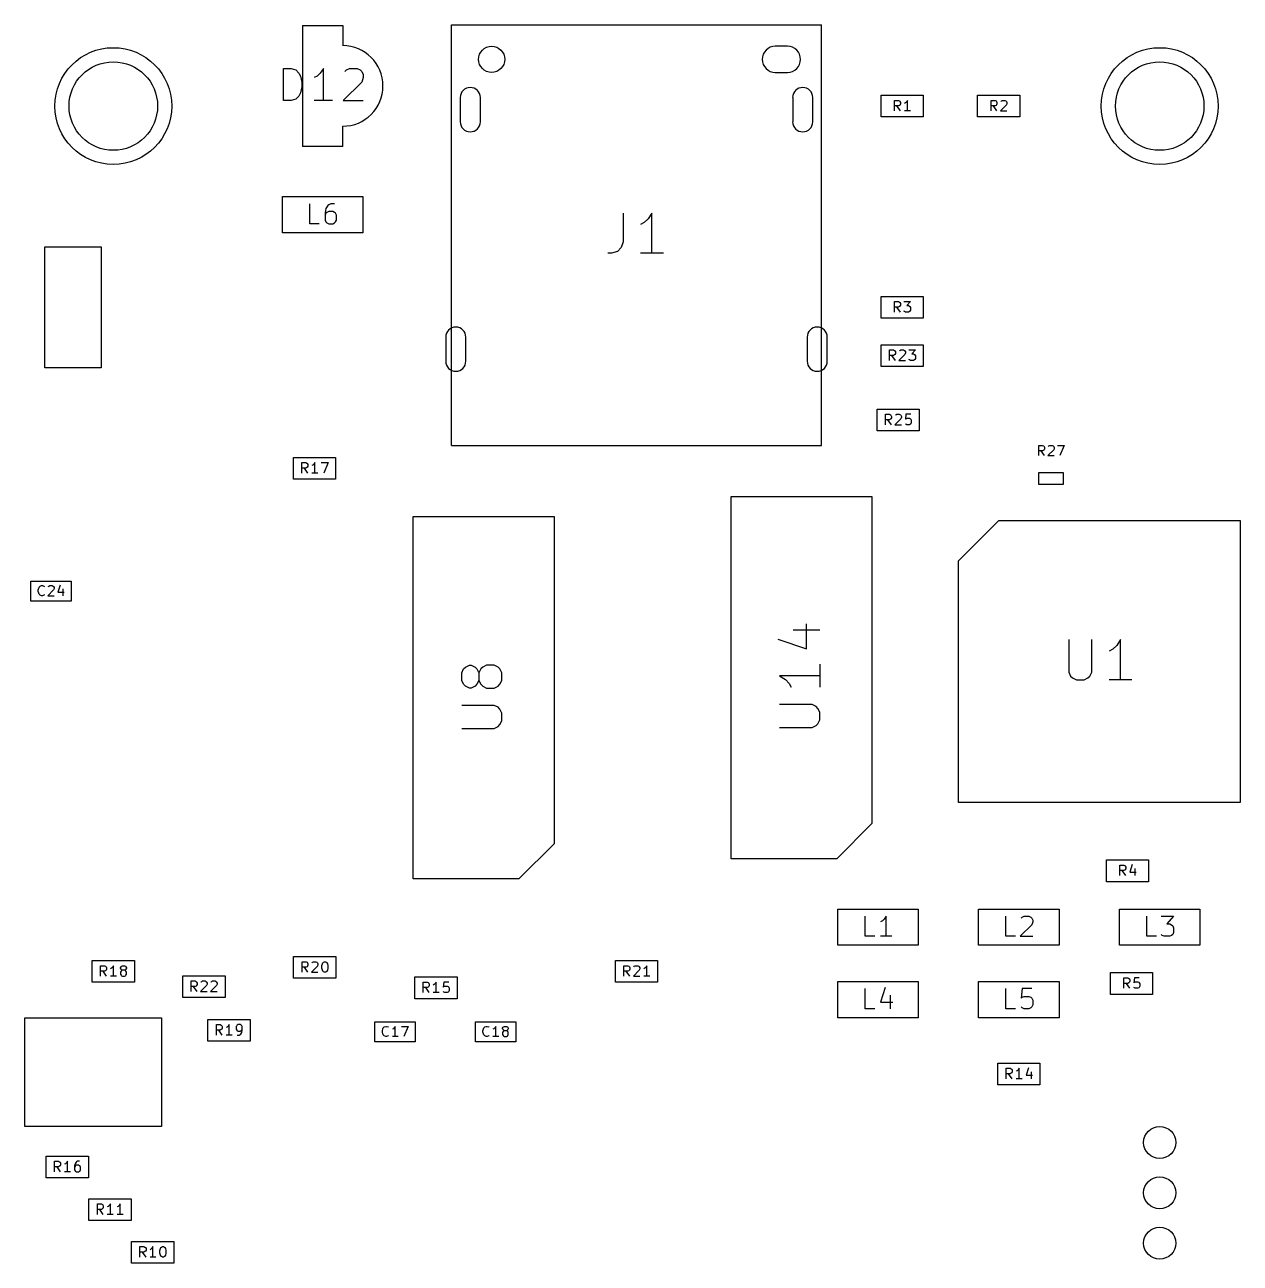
# Model space of a CAD drawing. Header units: inches. Extents: x 0.03 to 1.22, y -2.64 to -0.04.
# Drawn here: x 0.031 to 1.22, y -1.25 to -0.039 of the extents above; entities that cross this region are included whole.
import ezdxf

# ---------------------------------------------------------------- set-up
doc = ezdxf.new("R2010")
doc.units = ezdxf.units.IN
doc.header["$MEASUREMENT"] = 0
doc.layers.add('F.Fab', color=9, linetype='CONTINUOUS', true_color=0xafafaf)

msp = doc.modelspace()

# ---------------------------------------------------------------- linework, layer by layer
at = {"layer": 'F.Fab', "linetype": 'CONTINUOUS'}
for p, q in [((0.3031, -0.0394), (0.3031, -0.1575)), ((0.3031, -0.0394), (0.3425, -0.0394)), ((0.3425, -0.0394), (0.3425, -0.0591)), ((0.4488, -0.0386), (0.811, -0.0386)), ((0.4488, -0.45), (0.4488, -0.0386)), ((0.811, -0.45), (0.811, -0.0386)), ((0.7776, -0.0596), (0.7657, -0.0596)), ((0.2846, -0.1128), (0.2846, -0.0813)), ((0.2846, -0.0813), (0.2921, -0.0813)), ((0.2921, -0.0813), (0.2966, -0.0828)), ((0.2966, -0.0828), (0.2996, -0.0858)), ((0.3236, -0.0813), (0.3206, -0.0858)), ((0.3236, -0.1128), (0.3236, -0.0813)), ((0.3446, -0.0843), (0.3461, -0.0828)), ((0.3461, -0.0828), (0.3491, -0.0813)), ((0.3491, -0.0813), (0.3566, -0.0813)), ((0.3566, -0.0813), (0.3596, -0.0828)), ((0.3596, -0.0828), (0.3611, -0.0843)), ((0.3611, -0.0843), (0.3626, -0.0873)), ((0.2996, -0.0858), (0.3011, -0.0888)), ((0.3011, -0.0888), (0.3026, -0.0948)), ((0.3026, -0.0948), (0.3026, -0.0993)), ((0.3176, -0.0888), (0.3146, -0.0903)), ((0.3206, -0.0858), (0.3176, -0.0888)), ((0.3611, -0.0948), (0.3431, -0.1128)), ((0.3626, -0.0903), (0.3611, -0.0948)), ((0.3626, -0.0873), (0.3626, -0.0903)), ((0.7657, -0.0852), (0.7776, -0.0852)), ((0.2996, -0.1083), (0.2966, -0.1113)), ((0.3011, -0.1053), (0.2996, -0.1083)), ((0.3026, -0.0993), (0.3011, -0.1053)), ((0.8691, -0.1075), (0.9104, -0.1075)), ((0.8691, -0.1287), (0.8691, -0.1075)), ((0.9104, -0.1075), (0.9104, -0.1287)), ((0.9636, -0.1075), (1.0049, -0.1075)), ((0.9636, -0.1287), (0.9636, -0.1075)), ((1.0049, -0.1075), (1.0049, -0.1287)), ((0.2921, -0.1128), (0.2846, -0.1128)), ((0.2966, -0.1113), (0.2921, -0.1128)), ((0.3326, -0.1128), (0.3146, -0.1128)), ((0.3431, -0.1128), (0.3626, -0.1128)), ((0.4575, -0.1098), (0.4575, -0.1335)), ((0.4772, -0.1335), (0.4772, -0.1098)), ((0.7827, -0.1098), (0.7827, -0.1335)), ((0.8024, -0.1335), (0.8024, -0.1098)), ((0.8822, -0.1228), (0.8822, -0.1125)), ((0.8822, -0.1125), (0.8861, -0.1125)), ((0.8861, -0.1179), (0.8822, -0.1179)), ((0.8881, -0.1228), (0.8846, -0.1179)), ((0.8861, -0.1125), (0.8871, -0.113)), ((0.8871, -0.1174), (0.8861, -0.1179)), ((0.8871, -0.113), (0.8876, -0.1135)), ((0.8876, -0.1169), (0.8871, -0.1174)), ((0.8876, -0.1135), (0.8881, -0.1145)), ((0.8881, -0.1159), (0.8876, -0.1169)), ((0.8881, -0.1145), (0.8881, -0.1159)), ((0.8929, -0.115), (0.892, -0.1155)), ((0.8939, -0.114), (0.8929, -0.115)), ((0.8949, -0.1125), (0.8939, -0.114)), ((0.8949, -0.1228), (0.8949, -0.1125)), ((0.9767, -0.1228), (0.9767, -0.1125)), ((0.9767, -0.1125), (0.9806, -0.1125)), ((0.9806, -0.1179), (0.9767, -0.1179)), ((0.9825, -0.1228), (0.9791, -0.1179)), ((0.9806, -0.1125), (0.9816, -0.113)), ((0.9816, -0.1174), (0.9806, -0.1179)), ((0.9816, -0.113), (0.9821, -0.1135)), ((0.9821, -0.1169), (0.9816, -0.1174)), ((0.9821, -0.1135), (0.9825, -0.1145)), ((0.9825, -0.1159), (0.9821, -0.1169)), ((0.9825, -0.1145), (0.9825, -0.1159)), ((0.9918, -0.1169), (0.986, -0.1228)), ((0.9864, -0.1135), (0.9869, -0.113)), ((0.9869, -0.113), (0.9879, -0.1125)), ((0.9879, -0.1125), (0.9903, -0.1125)), ((0.9903, -0.1125), (0.9913, -0.113)), ((0.9913, -0.113), (0.9918, -0.1135)), ((0.9918, -0.1135), (0.9923, -0.1145)), ((0.9923, -0.1155), (0.9918, -0.1169)), ((0.9923, -0.1145), (0.9923, -0.1155)), ((0.9104, -0.1287), (0.8691, -0.1287)), ((0.8978, -0.1228), (0.892, -0.1228)), ((1.0049, -0.1287), (0.9636, -0.1287)), ((0.986, -0.1228), (0.9923, -0.1228)), ((0.3425, -0.1575), (0.3425, -0.1378)), ((0.3425, -0.1575), (0.3031, -0.1575)), ((0.2835, -0.2067), (0.3622, -0.2067)), ((0.2835, -0.2421), (0.2835, -0.2067)), ((0.3102, -0.2334), (0.3102, -0.2137)), ((0.328, -0.2155), (0.3261, -0.2184)), ((0.3289, -0.2146), (0.328, -0.2155)), ((0.3308, -0.2137), (0.3289, -0.2146)), ((0.3346, -0.2137), (0.3308, -0.2137)), ((0.3622, -0.2067), (0.3622, -0.2421)), ((0.3261, -0.2184), (0.3252, -0.2221)), ((0.3252, -0.2221), (0.3252, -0.2296)), ((0.3261, -0.223), (0.3252, -0.2249)), ((0.3252, -0.2296), (0.3261, -0.2315)), ((0.3271, -0.2221), (0.3261, -0.223)), ((0.3289, -0.2212), (0.3271, -0.2221)), ((0.3327, -0.2212), (0.3289, -0.2212)), ((0.3346, -0.2221), (0.3327, -0.2212)), ((0.3355, -0.223), (0.3346, -0.2221)), ((0.3364, -0.2249), (0.3355, -0.223)), ((0.3355, -0.2315), (0.3364, -0.2296)), ((0.3364, -0.2296), (0.3364, -0.2249)), ((0.6168, -0.2227), (0.6168, -0.2509)), ((0.6412, -0.2284), (0.6374, -0.2321)), ((0.6449, -0.2227), (0.6412, -0.2284)), ((0.6449, -0.2621), (0.6449, -0.2227)), ((0.3622, -0.2421), (0.2835, -0.2421)), ((0.3196, -0.2334), (0.3102, -0.2334)), ((0.3261, -0.2315), (0.3271, -0.2324)), ((0.3271, -0.2324), (0.3289, -0.2334)), ((0.3289, -0.2334), (0.3327, -0.2334)), ((0.3327, -0.2334), (0.3346, -0.2324)), ((0.3346, -0.2324), (0.3355, -0.2315)), ((0.6374, -0.2321), (0.6337, -0.234)), ((0.6168, -0.2509), (0.6149, -0.2565)), ((0.0512, -0.2559), (0.1063, -0.2559)), ((0.0512, -0.374), (0.0512, -0.2559)), ((0.1063, -0.2559), (0.1063, -0.374)), ((0.6055, -0.2621), (0.6018, -0.2621)), ((0.6112, -0.2602), (0.6055, -0.2621)), ((0.6149, -0.2565), (0.6112, -0.2602)), ((0.6562, -0.2621), (0.6337, -0.2621)), ((0.8691, -0.3043), (0.9104, -0.3043)), ((0.8691, -0.3256), (0.8691, -0.3043)), ((0.8822, -0.3196), (0.8822, -0.3094)), ((0.8822, -0.3094), (0.8861, -0.3094)), ((0.8861, -0.3147), (0.8822, -0.3147)), ((0.8881, -0.3196), (0.8846, -0.3147)), ((0.8861, -0.3094), (0.8871, -0.3099)), ((0.8871, -0.3143), (0.8861, -0.3147)), ((0.8871, -0.3099), (0.8876, -0.3104)), ((0.8876, -0.3138), (0.8871, -0.3143)), ((0.8876, -0.3104), (0.8881, -0.3113)), ((0.8881, -0.3128), (0.8876, -0.3138)), ((0.8881, -0.3113), (0.8881, -0.3128)), ((0.8915, -0.3094), (0.8978, -0.3094)), ((0.8978, -0.3094), (0.8944, -0.3133)), ((0.8944, -0.3133), (0.8959, -0.3133)), ((0.8959, -0.3133), (0.8968, -0.3138)), ((0.8968, -0.3138), (0.8973, -0.3143)), ((0.8973, -0.3143), (0.8978, -0.3152)), ((0.9104, -0.3043), (0.9104, -0.3256)), ((0.9104, -0.3256), (0.8691, -0.3256)), ((0.892, -0.3191), (0.8915, -0.3186)), ((0.8929, -0.3196), (0.892, -0.3191)), ((0.8959, -0.3196), (0.8929, -0.3196)), ((0.8968, -0.3191), (0.8959, -0.3196)), ((0.8973, -0.3186), (0.8968, -0.3191)), ((0.8978, -0.3177), (0.8973, -0.3186)), ((0.8978, -0.3152), (0.8978, -0.3177)), ((0.4433, -0.3441), (0.4433, -0.3677)), ((0.463, -0.3677), (0.463, -0.3441)), ((0.7969, -0.3441), (0.7969, -0.3677)), ((0.8165, -0.3677), (0.8165, -0.3441)), ((0.8691, -0.3516), (0.9104, -0.3516)), ((0.8691, -0.3728), (0.8691, -0.3516)), ((0.8773, -0.3669), (0.8773, -0.3566)), ((0.8773, -0.3566), (0.8812, -0.3566)), ((0.8812, -0.362), (0.8773, -0.362)), ((0.8832, -0.3669), (0.8798, -0.362)), ((0.8812, -0.3566), (0.8822, -0.3571)), ((0.8822, -0.3615), (0.8812, -0.362)), ((0.8822, -0.3571), (0.8827, -0.3576)), ((0.8827, -0.361), (0.8822, -0.3615)), ((0.8827, -0.3576), (0.8832, -0.3586)), ((0.8832, -0.36), (0.8827, -0.361)), ((0.8832, -0.3586), (0.8832, -0.36)), ((0.8924, -0.361), (0.8866, -0.3669)), ((0.8871, -0.3576), (0.8876, -0.3571)), ((0.8876, -0.3571), (0.8885, -0.3566)), ((0.8885, -0.3566), (0.891, -0.3566)), ((0.891, -0.3566), (0.892, -0.3571)), ((0.892, -0.3571), (0.8924, -0.3576)), ((0.8924, -0.3576), (0.8929, -0.3586)), ((0.8929, -0.3595), (0.8924, -0.361)), ((0.8929, -0.3586), (0.8929, -0.3595)), ((0.8963, -0.3566), (0.9027, -0.3566)), ((0.9027, -0.3566), (0.8993, -0.3605)), ((0.8993, -0.3605), (0.9007, -0.3605)), ((0.9007, -0.3605), (0.9017, -0.361)), ((0.9017, -0.361), (0.9022, -0.3615)), ((0.9022, -0.3615), (0.9027, -0.3625)), ((0.9027, -0.3625), (0.9027, -0.3649)), ((0.9104, -0.3516), (0.9104, -0.3728)), ((0.1063, -0.374), (0.0512, -0.374)), ((0.9104, -0.3728), (0.8691, -0.3728)), ((0.8866, -0.3669), (0.8929, -0.3669)), ((0.8968, -0.3664), (0.8963, -0.3659)), ((0.8978, -0.3669), (0.8968, -0.3664)), ((0.9007, -0.3669), (0.8978, -0.3669)), ((0.9017, -0.3664), (0.9007, -0.3669)), ((0.9022, -0.3659), (0.9017, -0.3664)), ((0.9027, -0.3649), (0.9022, -0.3659)), ((0.8652, -0.4146), (0.9065, -0.4146)), ((0.8652, -0.4358), (0.8652, -0.4146)), ((0.8734, -0.4299), (0.8734, -0.4196)), ((0.8734, -0.4196), (0.8773, -0.4196)), ((0.8773, -0.4196), (0.8783, -0.4201)), ((0.8783, -0.4201), (0.8788, -0.4206)), ((0.8788, -0.4206), (0.8792, -0.4216)), ((0.8792, -0.423), (0.8788, -0.424)), ((0.8792, -0.4216), (0.8792, -0.423)), ((0.8831, -0.4206), (0.8836, -0.4201)), ((0.8836, -0.4201), (0.8846, -0.4196)), ((0.8846, -0.4196), (0.887, -0.4196)), ((0.887, -0.4196), (0.888, -0.4201)), ((0.888, -0.4201), (0.8885, -0.4206)), ((0.8885, -0.4206), (0.889, -0.4216)), ((0.889, -0.4225), (0.8885, -0.424)), ((0.889, -0.4216), (0.889, -0.4225)), ((0.8934, -0.4196), (0.8929, -0.4245)), ((0.8983, -0.4196), (0.8934, -0.4196)), ((0.8934, -0.424), (0.8944, -0.4235)), ((0.8944, -0.4235), (0.8968, -0.4235)), ((0.8968, -0.4235), (0.8978, -0.424)), ((0.9065, -0.4146), (0.9065, -0.4358)), ((0.9065, -0.4358), (0.8652, -0.4358)), ((0.8773, -0.425), (0.8734, -0.425)), ((0.8792, -0.4299), (0.8758, -0.425)), ((0.8783, -0.4245), (0.8773, -0.425)), ((0.8788, -0.424), (0.8783, -0.4245)), ((0.8885, -0.424), (0.8827, -0.4299)), ((0.8827, -0.4299), (0.889, -0.4299)), ((0.8929, -0.4245), (0.8934, -0.424)), ((0.8934, -0.4294), (0.8929, -0.4289)), ((0.8944, -0.4299), (0.8934, -0.4294)), ((0.8968, -0.4299), (0.8944, -0.4299)), ((0.8978, -0.4294), (0.8968, -0.4299)), ((0.8978, -0.424), (0.8983, -0.4245)), ((0.8983, -0.4289), (0.8978, -0.4294)), ((0.8983, -0.4245), (0.8987, -0.4255)), ((0.8987, -0.4279), (0.8983, -0.4289)), ((0.8987, -0.4255), (0.8987, -0.4279)), ((0.4488, -0.45), (0.811, -0.45)), ((1.0235, -0.46), (1.0235, -0.4501)), ((1.0235, -0.4501), (1.0272, -0.4501)), ((1.0272, -0.4553), (1.0235, -0.4553)), ((1.0291, -0.46), (1.0258, -0.4553)), ((1.0272, -0.4501), (1.0282, -0.4506)), ((1.0282, -0.4548), (1.0272, -0.4553)), ((1.0282, -0.4506), (1.0286, -0.4511)), ((1.0286, -0.4544), (1.0282, -0.4548)), ((1.0286, -0.4511), (1.0291, -0.452)), ((1.0291, -0.4534), (1.0286, -0.4544)), ((1.0291, -0.452), (1.0291, -0.4534)), ((1.038, -0.4544), (1.0324, -0.46)), ((1.0324, -0.46), (1.0385, -0.46)), ((1.0329, -0.4511), (1.0333, -0.4506)), ((1.0333, -0.4506), (1.0343, -0.4501)), ((1.0343, -0.4501), (1.0366, -0.4501)), ((1.0366, -0.4501), (1.0375, -0.4506)), ((1.0375, -0.4506), (1.038, -0.4511)), ((1.038, -0.4511), (1.0385, -0.452)), ((1.0385, -0.453), (1.038, -0.4544)), ((1.0385, -0.452), (1.0385, -0.453)), ((1.0418, -0.4501), (1.0483, -0.4501)), ((1.0483, -0.4501), (1.0441, -0.46)), ((0.2943, -0.4618), (0.3356, -0.4618)), ((0.2943, -0.4831), (0.2943, -0.4618)), ((0.3025, -0.4771), (0.3025, -0.4669)), ((0.3025, -0.4669), (0.3064, -0.4669)), ((0.3064, -0.4722), (0.3025, -0.4722)), ((0.3084, -0.4771), (0.305, -0.4722)), ((0.3064, -0.4669), (0.3074, -0.4673)), ((0.3074, -0.4717), (0.3064, -0.4722)), ((0.3074, -0.4673), (0.3079, -0.4678)), ((0.3079, -0.4712), (0.3074, -0.4717)), ((0.3079, -0.4678), (0.3084, -0.4688)), ((0.3084, -0.4703), (0.3079, -0.4712)), ((0.3084, -0.4688), (0.3084, -0.4703)), ((0.3133, -0.4693), (0.3123, -0.4698)), ((0.3142, -0.4683), (0.3133, -0.4693)), ((0.3152, -0.4669), (0.3142, -0.4683)), ((0.3152, -0.4771), (0.3152, -0.4669)), ((0.3215, -0.4669), (0.3284, -0.4669)), ((0.3284, -0.4669), (0.324, -0.4771)), ((0.3356, -0.4618), (0.3356, -0.4831)), ((0.3356, -0.4831), (0.2943, -0.4831)), ((0.3181, -0.4771), (0.3123, -0.4771)), ((1.0236, -0.4764), (1.0472, -0.4764)), ((1.0236, -0.4882), (1.0236, -0.4764)), ((1.0472, -0.4764), (1.0472, -0.4882)), ((1.0472, -0.4882), (1.0236, -0.4882)), ((0.7224, -0.8543), (0.7224, -0.5)), ((0.7224, -0.5), (0.8602, -0.5)), ((0.8602, -0.5), (0.8602, -0.8199)), ((0.4114, -0.874), (0.4114, -0.5197)), ((0.4114, -0.5197), (0.5492, -0.5197)), ((0.5492, -0.5197), (0.5492, -0.8396)), ((0.9449, -0.563), (0.9843, -0.5236)), ((0.9843, -0.5236), (1.2205, -0.5236)), ((1.2205, -0.5236), (1.2205, -0.7992)), ((0.9449, -0.7992), (0.9449, -0.563)), ((0.0374, -0.5827), (0.0768, -0.5827)), ((0.0374, -0.6024), (0.0374, -0.5827)), ((0.0447, -0.5914), (0.0451, -0.5895)), ((0.0447, -0.5928), (0.0447, -0.5914)), ((0.0451, -0.5946), (0.0447, -0.5928)), ((0.0451, -0.5895), (0.0456, -0.5886)), ((0.0456, -0.5886), (0.0465, -0.5876)), ((0.0465, -0.5876), (0.0479, -0.5871)), ((0.0479, -0.5871), (0.0489, -0.5871)), ((0.0489, -0.5871), (0.0503, -0.5876)), ((0.0503, -0.5876), (0.0508, -0.5881)), ((0.0597, -0.5914), (0.054, -0.597)), ((0.0545, -0.5881), (0.055, -0.5876)), ((0.055, -0.5876), (0.0559, -0.5871)), ((0.0559, -0.5871), (0.0583, -0.5871)), ((0.0583, -0.5871), (0.0592, -0.5876)), ((0.0592, -0.5876), (0.0597, -0.5881)), ((0.0597, -0.5881), (0.0601, -0.589)), ((0.0601, -0.59), (0.0597, -0.5914)), ((0.0601, -0.589), (0.0601, -0.59)), ((0.0662, -0.5867), (0.0639, -0.5937)), ((0.0686, -0.5904), (0.0686, -0.597)), ((0.0768, -0.5827), (0.0768, -0.6024)), ((0.0768, -0.6024), (0.0374, -0.6024)), ((0.0456, -0.5956), (0.0451, -0.5946)), ((0.0465, -0.5965), (0.0456, -0.5956)), ((0.0479, -0.597), (0.0465, -0.5965)), ((0.0489, -0.597), (0.0479, -0.597)), ((0.0503, -0.5965), (0.0489, -0.597)), ((0.0508, -0.5961), (0.0503, -0.5965)), ((0.054, -0.597), (0.0601, -0.597)), ((0.0639, -0.5937), (0.07, -0.5937)), ((0.7961, -0.649), (0.7961, -0.6247)), ((0.768, -0.6397), (0.7961, -0.649)), ((0.783, -0.6303), (0.8092, -0.6303)), ((1.0527, -0.64), (1.0527, -0.6718)), ((1.0752, -0.6718), (1.0752, -0.64)), ((1.1033, -0.64), (1.0996, -0.6456)), ((1.1033, -0.6793), (1.1033, -0.64)), ((1.0958, -0.6493), (1.0921, -0.6512)), ((1.0996, -0.6456), (1.0958, -0.6493)), ((0.4626, -0.6669), (0.4664, -0.665)), ((0.4664, -0.665), (0.4682, -0.665)), ((0.4682, -0.665), (0.472, -0.6669)), ((0.4832, -0.665), (0.4795, -0.6669)), ((0.4907, -0.665), (0.4832, -0.665)), ((0.4945, -0.6669), (0.4907, -0.665)), ((0.8092, -0.664), (0.8092, -0.6865)), ((0.4589, -0.6725), (0.4607, -0.6687)), ((0.4589, -0.68), (0.4589, -0.6725)), ((0.4607, -0.6687), (0.4626, -0.6669)), ((0.472, -0.6669), (0.4738, -0.6687)), ((0.4738, -0.6687), (0.4757, -0.6725)), ((0.4776, -0.6687), (0.4757, -0.6725)), ((0.4757, -0.6725), (0.4757, -0.68)), ((0.4795, -0.6669), (0.4776, -0.6687)), ((0.4963, -0.6687), (0.4945, -0.6669)), ((0.4982, -0.6725), (0.4963, -0.6687)), ((0.4982, -0.68), (0.4982, -0.6725)), ((0.8092, -0.6753), (0.7699, -0.6753)), ((0.7699, -0.6753), (0.7755, -0.679)), ((1.0527, -0.6718), (1.0546, -0.6756)), ((1.0546, -0.6756), (1.0564, -0.6774)), ((1.0564, -0.6774), (1.0602, -0.6793)), ((1.0677, -0.6793), (1.0714, -0.6774)), ((1.0714, -0.6774), (1.0733, -0.6756)), ((1.0733, -0.6756), (1.0752, -0.6718)), ((0.4607, -0.6837), (0.4589, -0.68)), ((0.4626, -0.6856), (0.4607, -0.6837)), ((0.4664, -0.6875), (0.4626, -0.6856)), ((0.4682, -0.6875), (0.4664, -0.6875)), ((0.472, -0.6856), (0.4682, -0.6875)), ((0.4738, -0.6837), (0.472, -0.6856)), ((0.4757, -0.68), (0.4738, -0.6837)), ((0.4757, -0.68), (0.4776, -0.6837)), ((0.4776, -0.6837), (0.4795, -0.6856)), ((0.4795, -0.6856), (0.4832, -0.6875)), ((0.4832, -0.6875), (0.4907, -0.6875)), ((0.4907, -0.6875), (0.4945, -0.6856)), ((0.4945, -0.6856), (0.4963, -0.6837)), ((0.4963, -0.6837), (0.4982, -0.68)), ((0.7755, -0.679), (0.7792, -0.6828)), ((0.7792, -0.6828), (0.7811, -0.6865)), ((1.0602, -0.6793), (1.0677, -0.6793)), ((1.1145, -0.6793), (1.0921, -0.6793)), ((0.4907, -0.7043), (0.4589, -0.7043)), ((0.4945, -0.7062), (0.4907, -0.7043)), ((0.4963, -0.7081), (0.4945, -0.7062)), ((0.4982, -0.7118), (0.4963, -0.7081)), ((0.4982, -0.7193), (0.4982, -0.7118)), ((0.8017, -0.7034), (0.7699, -0.7034)), ((0.8055, -0.7053), (0.8017, -0.7034)), ((0.8074, -0.7072), (0.8055, -0.7053)), ((0.8092, -0.7109), (0.8074, -0.7072)), ((0.8092, -0.7184), (0.8092, -0.7109)), ((0.4907, -0.7268), (0.4945, -0.725)), ((0.4945, -0.725), (0.4963, -0.7231)), ((0.4963, -0.7231), (0.4982, -0.7193)), ((0.7699, -0.7259), (0.8017, -0.7259)), ((0.8017, -0.7259), (0.8055, -0.724)), ((0.8055, -0.724), (0.8074, -0.7222)), ((0.8074, -0.7222), (0.8092, -0.7184)), ((0.4589, -0.7268), (0.4907, -0.7268)), ((1.2205, -0.7992), (0.9449, -0.7992)), ((0.8602, -0.8199), (0.8258, -0.8543)), ((0.5492, -0.8396), (0.5148, -0.874)), ((0.8258, -0.8543), (0.7224, -0.8543)), ((1.0896, -0.8555), (1.1309, -0.8555)), ((1.0896, -0.8768), (1.0896, -0.8555)), ((1.1149, -0.8601), (1.1124, -0.8674)), ((1.1309, -0.8555), (1.1309, -0.8768)), ((1.1027, -0.8708), (1.1027, -0.8606)), ((1.1027, -0.8606), (1.1066, -0.8606)), ((1.1066, -0.8659), (1.1027, -0.8659)), ((1.1085, -0.8708), (1.1051, -0.8659)), ((1.1066, -0.8606), (1.1076, -0.861)), ((1.1076, -0.8654), (1.1066, -0.8659)), ((1.1076, -0.861), (1.108, -0.8615)), ((1.108, -0.8649), (1.1076, -0.8654)), ((1.108, -0.8615), (1.1085, -0.8625)), ((1.1085, -0.864), (1.108, -0.8649)), ((1.1085, -0.8625), (1.1085, -0.864)), ((1.1124, -0.8674), (1.1188, -0.8674)), ((1.1173, -0.864), (1.1173, -0.8708)), ((0.5148, -0.874), (0.4114, -0.874)), ((1.1309, -0.8768), (1.0896, -0.8768)), ((0.8268, -0.9035), (0.9055, -0.9035)), ((0.8268, -0.939), (0.8268, -0.9035)), ((0.9055, -0.9035), (0.9055, -0.939)), ((0.9646, -0.9035), (1.0433, -0.9035)), ((0.9646, -0.939), (0.9646, -0.9035)), ((1.0433, -0.9035), (1.0433, -0.939)), ((1.1024, -0.9035), (1.1811, -0.9035)), ((1.1024, -0.939), (1.1024, -0.9035)), ((1.1811, -0.9035), (1.1811, -0.939)), ((0.8535, -0.9302), (0.8535, -0.9105)), ((0.8704, -0.9152), (0.8685, -0.9161)), ((0.8722, -0.9133), (0.8704, -0.9152)), ((0.8741, -0.9105), (0.8722, -0.9133)), ((0.8741, -0.9302), (0.8741, -0.9105)), ((0.9913, -0.9302), (0.9913, -0.9105)), ((1.0166, -0.919), (1.0053, -0.9302)), ((1.0063, -0.9124), (1.0072, -0.9115)), ((1.0072, -0.9115), (1.0091, -0.9105)), ((1.0091, -0.9105), (1.0138, -0.9105)), ((1.0138, -0.9105), (1.0157, -0.9115)), ((1.0157, -0.9115), (1.0166, -0.9124)), ((1.0166, -0.9124), (1.0175, -0.9143)), ((1.0175, -0.9161), (1.0166, -0.919)), ((1.0175, -0.9143), (1.0175, -0.9161)), ((1.1291, -0.9302), (1.1291, -0.9105)), ((1.1431, -0.9105), (1.1553, -0.9105)), ((1.1553, -0.9105), (1.1488, -0.918)), ((1.1488, -0.918), (1.1516, -0.918)), ((1.1516, -0.918), (1.1534, -0.919)), ((1.1534, -0.919), (1.1544, -0.9199)), ((1.1544, -0.9199), (1.1553, -0.9218)), ((0.8629, -0.9302), (0.8535, -0.9302)), ((0.8797, -0.9302), (0.8685, -0.9302)), ((1.0007, -0.9302), (0.9913, -0.9302)), ((1.0053, -0.9302), (1.0175, -0.9302)), ((1.1385, -0.9302), (1.1291, -0.9302)), ((1.1441, -0.9293), (1.1431, -0.9283)), ((1.146, -0.9302), (1.1441, -0.9293)), ((1.1516, -0.9302), (1.146, -0.9302)), ((1.1534, -0.9293), (1.1516, -0.9302)), ((1.1544, -0.9283), (1.1534, -0.9293)), ((1.1553, -0.9265), (1.1544, -0.9283)), ((1.1553, -0.9218), (1.1553, -0.9265)), ((0.9055, -0.939), (0.8268, -0.939)), ((1.0433, -0.939), (0.9646, -0.939)), ((1.1811, -0.939), (1.1024, -0.939)), ((0.0974, -0.9539), (0.1388, -0.9539)), ((0.0974, -0.9752), (0.0974, -0.9539)), ((0.1388, -0.9539), (0.1388, -0.9752)), ((0.2944, -0.95), (0.3358, -0.95)), ((0.2944, -0.9712), (0.2944, -0.95)), ((0.3027, -0.9652), (0.3027, -0.955)), ((0.3027, -0.955), (0.3066, -0.955)), ((0.3066, -0.955), (0.3076, -0.9555)), ((0.3076, -0.9555), (0.3081, -0.956)), ((0.3081, -0.956), (0.3085, -0.957)), ((0.3085, -0.957), (0.3085, -0.9584)), ((0.3124, -0.956), (0.3129, -0.9555)), ((0.3129, -0.9555), (0.3139, -0.955)), ((0.3139, -0.955), (0.3163, -0.955)), ((0.3163, -0.955), (0.3173, -0.9555)), ((0.3173, -0.9555), (0.3178, -0.956)), ((0.3178, -0.956), (0.3183, -0.957)), ((0.3183, -0.957), (0.3183, -0.9579)), ((0.3222, -0.9589), (0.3227, -0.957)), ((0.3227, -0.957), (0.3232, -0.956)), ((0.3232, -0.956), (0.3236, -0.9555)), ((0.3236, -0.9555), (0.3246, -0.955)), ((0.3246, -0.955), (0.3256, -0.955)), ((0.3256, -0.955), (0.3266, -0.9555)), ((0.3266, -0.9555), (0.3271, -0.956)), ((0.3271, -0.956), (0.3275, -0.957)), ((0.3275, -0.957), (0.328, -0.9589)), ((0.3358, -0.95), (0.3358, -0.9712)), ((0.6093, -0.9539), (0.6506, -0.9539)), ((0.6093, -0.9752), (0.6093, -0.9539)), ((0.6506, -0.9539), (0.6506, -0.9752)), ((0.1057, -0.9692), (0.1057, -0.959)), ((0.1057, -0.959), (0.1096, -0.959)), ((0.1096, -0.9643), (0.1057, -0.9643)), ((0.1115, -0.9692), (0.1081, -0.9643)), ((0.1096, -0.959), (0.1106, -0.9595)), ((0.1106, -0.9639), (0.1096, -0.9643)), ((0.1106, -0.9595), (0.111, -0.96)), ((0.111, -0.9634), (0.1106, -0.9639)), ((0.111, -0.96), (0.1115, -0.9609)), ((0.1115, -0.9624), (0.111, -0.9634)), ((0.1115, -0.9609), (0.1115, -0.9624)), ((0.1164, -0.9614), (0.1154, -0.9619)), ((0.1174, -0.9604), (0.1164, -0.9614)), ((0.1184, -0.959), (0.1174, -0.9604)), ((0.1184, -0.9692), (0.1184, -0.959)), ((0.1252, -0.9609), (0.1257, -0.96)), ((0.1252, -0.9614), (0.1252, -0.9609)), ((0.1257, -0.9624), (0.1252, -0.9614)), ((0.1257, -0.9643), (0.1252, -0.9653)), ((0.1252, -0.9653), (0.1252, -0.9673)), ((0.1252, -0.9673), (0.1257, -0.9682)), ((0.1257, -0.96), (0.1262, -0.9595)), ((0.1262, -0.9629), (0.1257, -0.9624)), ((0.1262, -0.9639), (0.1257, -0.9643)), ((0.1257, -0.9682), (0.1262, -0.9687)), ((0.1262, -0.9595), (0.1271, -0.959)), ((0.1271, -0.9634), (0.1262, -0.9629)), ((0.1271, -0.9634), (0.1262, -0.9639)), ((0.1262, -0.9687), (0.1271, -0.9692)), ((0.1271, -0.959), (0.1291, -0.959)), ((0.1291, -0.9634), (0.1271, -0.9634)), ((0.1291, -0.959), (0.1301, -0.9595)), ((0.1301, -0.9629), (0.1291, -0.9634)), ((0.1301, -0.9639), (0.1291, -0.9634)), ((0.1291, -0.9692), (0.1301, -0.9687)), ((0.1301, -0.9595), (0.1305, -0.96)), ((0.1305, -0.9624), (0.1301, -0.9629)), ((0.1305, -0.9643), (0.1301, -0.9639)), ((0.1301, -0.9687), (0.1305, -0.9682)), ((0.1305, -0.96), (0.131, -0.9609)), ((0.131, -0.9614), (0.1305, -0.9624)), ((0.131, -0.9653), (0.1305, -0.9643)), ((0.1305, -0.9682), (0.131, -0.9673)), ((0.131, -0.9609), (0.131, -0.9614)), ((0.131, -0.9673), (0.131, -0.9653)), ((0.186, -0.9689), (0.2274, -0.9689)), ((0.186, -0.9902), (0.186, -0.9689)), ((0.2274, -0.9689), (0.2274, -0.9902)), ((0.3066, -0.9604), (0.3027, -0.9604)), ((0.3085, -0.9652), (0.3051, -0.9604)), ((0.3076, -0.9599), (0.3066, -0.9604)), ((0.3081, -0.9594), (0.3076, -0.9599)), ((0.3085, -0.9584), (0.3081, -0.9594)), ((0.3178, -0.9594), (0.3119, -0.9652)), ((0.3119, -0.9652), (0.3183, -0.9652)), ((0.3183, -0.9579), (0.3178, -0.9594)), ((0.3222, -0.9613), (0.3222, -0.9589)), ((0.3227, -0.9633), (0.3222, -0.9613)), ((0.3232, -0.9643), (0.3227, -0.9633)), ((0.3236, -0.9648), (0.3232, -0.9643)), ((0.3246, -0.9652), (0.3236, -0.9648)), ((0.3256, -0.9652), (0.3246, -0.9652)), ((0.3266, -0.9648), (0.3256, -0.9652)), ((0.3271, -0.9643), (0.3266, -0.9648)), ((0.3275, -0.9633), (0.3271, -0.9643)), ((0.328, -0.9613), (0.3275, -0.9633)), ((0.328, -0.9589), (0.328, -0.9613)), ((0.6175, -0.9692), (0.6175, -0.959)), ((0.6175, -0.959), (0.6214, -0.959)), ((0.6214, -0.9643), (0.6175, -0.9643)), ((0.6233, -0.9692), (0.6199, -0.9643)), ((0.6214, -0.959), (0.6224, -0.9595)), ((0.6224, -0.9639), (0.6214, -0.9643)), ((0.6224, -0.9595), (0.6229, -0.96)), ((0.6229, -0.9634), (0.6224, -0.9639)), ((0.6229, -0.96), (0.6233, -0.9609)), ((0.6233, -0.9624), (0.6229, -0.9634)), ((0.6233, -0.9609), (0.6233, -0.9624)), ((0.6326, -0.9634), (0.6268, -0.9692)), ((0.6272, -0.96), (0.6277, -0.9595)), ((0.6277, -0.9595), (0.6287, -0.959)), ((0.6287, -0.959), (0.6311, -0.959)), ((0.6311, -0.959), (0.6321, -0.9595)), ((0.6321, -0.9595), (0.6326, -0.96)), ((0.6326, -0.96), (0.6331, -0.9609)), ((0.6331, -0.9619), (0.6326, -0.9634)), ((0.6331, -0.9609), (0.6331, -0.9619)), ((0.638, -0.9614), (0.637, -0.9619)), ((0.6389, -0.9604), (0.638, -0.9614)), ((0.6399, -0.959), (0.6389, -0.9604)), ((0.6399, -0.9692), (0.6399, -0.959)), ((1.0935, -0.9657), (1.1348, -0.9657)), ((1.0935, -0.987), (1.0935, -0.9657)), ((1.1348, -0.9657), (1.1348, -0.987)), ((0.1388, -0.9752), (0.0974, -0.9752)), ((0.1213, -0.9692), (0.1154, -0.9692)), ((0.1271, -0.9692), (0.1291, -0.9692)), ((0.1943, -0.9842), (0.1943, -0.9739)), ((0.1943, -0.9739), (0.1982, -0.9739)), ((0.1982, -0.9793), (0.1943, -0.9793)), ((0.2001, -0.9842), (0.1967, -0.9793)), ((0.1982, -0.9739), (0.1991, -0.9744)), ((0.1991, -0.9788), (0.1982, -0.9793)), ((0.1991, -0.9744), (0.1996, -0.9749)), ((0.1996, -0.9783), (0.1991, -0.9788)), ((0.1996, -0.9749), (0.2001, -0.9759)), ((0.2001, -0.9774), (0.1996, -0.9783)), ((0.2001, -0.9759), (0.2001, -0.9774)), ((0.2094, -0.9783), (0.2035, -0.9842)), ((0.204, -0.9749), (0.2045, -0.9744)), ((0.2045, -0.9744), (0.2055, -0.9739)), ((0.2055, -0.9739), (0.2079, -0.9739)), ((0.2079, -0.9739), (0.2089, -0.9744)), ((0.2089, -0.9744), (0.2094, -0.9749)), ((0.2094, -0.9749), (0.2099, -0.9759)), ((0.2099, -0.9769), (0.2094, -0.9783)), ((0.2099, -0.9759), (0.2099, -0.9769)), ((0.2191, -0.9783), (0.2133, -0.9842)), ((0.2138, -0.9749), (0.2142, -0.9744)), ((0.2142, -0.9744), (0.2152, -0.9739)), ((0.2152, -0.9739), (0.2177, -0.9739)), ((0.2177, -0.9739), (0.2186, -0.9744)), ((0.2186, -0.9744), (0.2191, -0.9749)), ((0.2191, -0.9749), (0.2196, -0.9759)), ((0.2196, -0.9769), (0.2191, -0.9783)), ((0.2196, -0.9759), (0.2196, -0.9769)), ((0.3358, -0.9712), (0.2944, -0.9712)), ((0.4131, -0.9699), (0.4544, -0.9699)), ((0.4131, -0.9912), (0.4131, -0.9699)), ((0.4213, -0.9852), (0.4213, -0.975)), ((0.4213, -0.975), (0.4252, -0.975)), ((0.4252, -0.9803), (0.4213, -0.9803)), ((0.4272, -0.9852), (0.4238, -0.9803)), ((0.4252, -0.975), (0.4262, -0.9755)), ((0.4262, -0.9798), (0.4252, -0.9803)), ((0.4262, -0.9755), (0.4267, -0.9759)), ((0.4267, -0.9794), (0.4262, -0.9798)), ((0.4267, -0.9759), (0.4272, -0.9769)), ((0.4272, -0.9784), (0.4267, -0.9794)), ((0.4272, -0.9769), (0.4272, -0.9784)), ((0.4321, -0.9774), (0.4311, -0.9779)), ((0.433, -0.9764), (0.4321, -0.9774)), ((0.434, -0.975), (0.433, -0.9764)), ((0.434, -0.9852), (0.434, -0.975)), ((0.4413, -0.975), (0.4408, -0.9798)), ((0.4408, -0.9798), (0.4413, -0.9794)), ((0.4462, -0.975), (0.4413, -0.975)), ((0.4413, -0.9794), (0.4423, -0.9789)), ((0.4423, -0.9789), (0.4447, -0.9789)), ((0.4447, -0.9789), (0.4457, -0.9794)), ((0.4457, -0.9794), (0.4462, -0.9798)), ((0.4462, -0.9798), (0.4467, -0.9808)), ((0.4467, -0.9808), (0.4467, -0.9833)), ((0.4544, -0.9699), (0.4544, -0.9912)), ((0.6506, -0.9752), (0.6093, -0.9752)), ((0.6268, -0.9692), (0.6331, -0.9692)), ((0.6428, -0.9692), (0.637, -0.9692)), ((0.8268, -0.9744), (0.9055, -0.9744)), ((0.8268, -1.0098), (0.8268, -0.9744)), ((0.8732, -0.9804), (0.8685, -0.9945)), ((0.9055, -0.9744), (0.9055, -1.0098)), ((0.9646, -0.9744), (1.0433, -0.9744)), ((0.9646, -1.0098), (0.9646, -0.9744)), ((1.0433, -0.9744), (1.0433, -1.0098)), ((1.1066, -0.981), (1.1066, -0.9708)), ((1.1066, -0.9708), (1.1105, -0.9708)), ((1.1105, -0.9762), (1.1066, -0.9762)), ((1.1125, -0.981), (1.1091, -0.9762)), ((1.1105, -0.9708), (1.1115, -0.9713)), ((1.1115, -0.9757), (1.1105, -0.9762)), ((1.1115, -0.9713), (1.112, -0.9718)), ((1.112, -0.9752), (1.1115, -0.9757)), ((1.112, -0.9718), (1.1125, -0.9727)), ((1.1125, -0.9742), (1.112, -0.9752)), ((1.1125, -0.9727), (1.1125, -0.9742)), ((1.1169, -0.9708), (1.1164, -0.9757)), ((1.1164, -0.9757), (1.1169, -0.9752)), ((1.1169, -0.9805), (1.1164, -0.9801)), ((1.1217, -0.9708), (1.1169, -0.9708)), ((1.1169, -0.9752), (1.1178, -0.9747)), ((1.1178, -0.981), (1.1169, -0.9805)), ((1.1178, -0.9747), (1.1203, -0.9747)), ((1.1203, -0.981), (1.1178, -0.981)), ((1.1203, -0.9747), (1.1212, -0.9752)), ((1.1212, -0.9805), (1.1203, -0.981)), ((1.1212, -0.9752), (1.1217, -0.9757)), ((1.1217, -0.9801), (1.1212, -0.9805)), ((1.1217, -0.9757), (1.1222, -0.9766)), ((1.1222, -0.9791), (1.1217, -0.9801)), ((1.1222, -0.9766), (1.1222, -0.9791)), ((0.2274, -0.9902), (0.186, -0.9902)), ((0.2035, -0.9842), (0.2099, -0.9842)), ((0.2133, -0.9842), (0.2196, -0.9842)), ((0.4544, -0.9912), (0.4131, -0.9912)), ((0.4369, -0.9852), (0.4311, -0.9852)), ((0.4413, -0.9847), (0.4408, -0.9842)), ((0.4423, -0.9852), (0.4413, -0.9847)), ((0.4447, -0.9852), (0.4423, -0.9852)), ((0.4457, -0.9847), (0.4447, -0.9852)), ((0.4462, -0.9842), (0.4457, -0.9847)), ((0.4467, -0.9833), (0.4462, -0.9842)), ((0.8535, -1.0011), (0.8535, -0.9814)), ((0.8779, -0.9879), (0.8779, -1.0011)), ((0.9913, -1.0011), (0.9913, -0.9814)), ((1.0072, -0.9814), (1.0063, -0.9908)), ((1.0063, -0.9908), (1.0072, -0.9898)), ((1.0166, -0.9814), (1.0072, -0.9814)), ((1.0072, -0.9898), (1.0091, -0.9889)), ((1.0091, -0.9889), (1.0138, -0.9889)), ((1.0138, -0.9889), (1.0157, -0.9898)), ((1.0157, -0.9898), (1.0166, -0.9908)), ((1.0166, -0.9908), (1.0175, -0.9926)), ((1.0175, -0.9926), (1.0175, -0.9973)), ((1.1348, -0.987), (1.0935, -0.987)), ((0.8629, -1.0011), (0.8535, -1.0011)), ((0.8685, -0.9945), (0.8807, -0.9945)), ((1.0007, -1.0011), (0.9913, -1.0011)), ((1.0072, -1.0001), (1.0063, -0.9992)), ((1.0091, -1.0011), (1.0072, -1.0001)), ((1.0138, -1.0011), (1.0091, -1.0011)), ((1.0157, -1.0001), (1.0138, -1.0011)), ((1.0166, -0.9992), (1.0157, -1.0001)), ((1.0175, -0.9973), (1.0166, -0.9992)), ((0.0315, -1.0098), (0.1654, -1.0098)), ((0.0315, -1.1161), (0.0315, -1.0098)), ((0.1654, -1.0098), (0.1654, -1.1161)), ((0.2106, -1.0115), (0.252, -1.0115)), ((0.2106, -1.0328), (0.2106, -1.0115)), ((0.2189, -1.0268), (0.2189, -1.0166)), ((0.2189, -1.0166), (0.2228, -1.0166)), ((0.2228, -1.0166), (0.2237, -1.0171)), ((0.2237, -1.0171), (0.2242, -1.0176)), ((0.2315, -1.0166), (0.2306, -1.018)), ((0.2315, -1.0268), (0.2315, -1.0166)), ((0.2393, -1.0171), (0.2389, -1.0176)), ((0.2403, -1.0166), (0.2393, -1.0171)), ((0.2423, -1.0166), (0.2403, -1.0166)), ((0.2432, -1.0171), (0.2423, -1.0166)), ((0.2437, -1.0176), (0.2432, -1.0171)), ((0.252, -1.0115), (0.252, -1.0328)), ((0.374, -1.0138), (0.4134, -1.0138)), ((0.374, -1.0335), (0.374, -1.0138)), ((0.4134, -1.0138), (0.4134, -1.0335)), ((0.4724, -1.0138), (0.5118, -1.0138)), ((0.4724, -1.0335), (0.4724, -1.0138)), ((0.5118, -1.0138), (0.5118, -1.0335)), ((0.9055, -1.0098), (0.8268, -1.0098)), ((1.0433, -1.0098), (0.9646, -1.0098)), ((0.2228, -1.0219), (0.2189, -1.0219)), ((0.2247, -1.0268), (0.2213, -1.0219)), ((0.2237, -1.0215), (0.2228, -1.0219)), ((0.2242, -1.021), (0.2237, -1.0215)), ((0.2242, -1.0176), (0.2247, -1.0185)), ((0.2247, -1.02), (0.2242, -1.021)), ((0.2247, -1.0185), (0.2247, -1.02)), ((0.2296, -1.019), (0.2286, -1.0195)), ((0.2345, -1.0268), (0.2286, -1.0268)), ((0.2306, -1.018), (0.2296, -1.019)), ((0.2389, -1.0176), (0.2384, -1.0185)), ((0.2384, -1.0185), (0.2384, -1.021)), ((0.2384, -1.021), (0.2389, -1.0219)), ((0.2389, -1.0219), (0.2393, -1.0224)), ((0.2393, -1.0224), (0.2403, -1.0229)), ((0.2393, -1.0268), (0.2413, -1.0268)), ((0.2403, -1.0229), (0.2423, -1.0229)), ((0.2413, -1.0268), (0.2423, -1.0263)), ((0.2423, -1.0229), (0.2432, -1.0224)), ((0.2423, -1.0263), (0.2428, -1.0258)), ((0.2428, -1.0258), (0.2437, -1.0244)), ((0.2432, -1.0224), (0.2437, -1.0219)), ((0.2442, -1.0185), (0.2437, -1.0176)), ((0.2437, -1.0219), (0.2442, -1.021)), ((0.2437, -1.0244), (0.2442, -1.0224)), ((0.2442, -1.0224), (0.2442, -1.0185)), ((0.3813, -1.0225), (0.3817, -1.0206)), ((0.3813, -1.0239), (0.3813, -1.0225)), ((0.3817, -1.0257), (0.3813, -1.0239)), ((0.3817, -1.0206), (0.3822, -1.0197)), ((0.3822, -1.0267), (0.3817, -1.0257)), ((0.3822, -1.0197), (0.3832, -1.0187)), ((0.3832, -1.0276), (0.3822, -1.0267)), ((0.3832, -1.0187), (0.3846, -1.0183)), ((0.3846, -1.0281), (0.3832, -1.0276)), ((0.3846, -1.0183), (0.3855, -1.0183)), ((0.3855, -1.0281), (0.3846, -1.0281)), ((0.3855, -1.0183), (0.3869, -1.0187)), ((0.3869, -1.0276), (0.3855, -1.0281)), ((0.3869, -1.0187), (0.3874, -1.0192)), ((0.3874, -1.0272), (0.3869, -1.0276)), ((0.3921, -1.0206), (0.3911, -1.0211)), ((0.3967, -1.0281), (0.3911, -1.0281)), ((0.393, -1.0197), (0.3921, -1.0206)), ((0.3939, -1.0183), (0.393, -1.0197)), ((0.3939, -1.0281), (0.3939, -1.0183)), ((0.4, -1.0183), (0.4066, -1.0183)), ((0.4066, -1.0183), (0.4024, -1.0281)), ((0.4797, -1.0225), (0.4802, -1.0206)), ((0.4797, -1.0239), (0.4797, -1.0225)), ((0.4802, -1.0257), (0.4797, -1.0239)), ((0.4802, -1.0206), (0.4806, -1.0197)), ((0.4806, -1.0267), (0.4802, -1.0257)), ((0.4806, -1.0197), (0.4816, -1.0187)), ((0.4816, -1.0276), (0.4806, -1.0267)), ((0.4816, -1.0187), (0.483, -1.0183)), ((0.483, -1.0281), (0.4816, -1.0276)), ((0.483, -1.0183), (0.4839, -1.0183)), ((0.4839, -1.0281), (0.483, -1.0281)), ((0.4839, -1.0183), (0.4853, -1.0187)), ((0.4853, -1.0276), (0.4839, -1.0281)), ((0.4853, -1.0187), (0.4858, -1.0192)), ((0.4858, -1.0272), (0.4853, -1.0276)), ((0.4905, -1.0206), (0.4895, -1.0211)), ((0.4952, -1.0281), (0.4895, -1.0281)), ((0.4914, -1.0197), (0.4905, -1.0206)), ((0.4924, -1.0183), (0.4914, -1.0197)), ((0.4924, -1.0281), (0.4924, -1.0183)), ((0.4989, -1.0201), (0.4994, -1.0192)), ((0.4989, -1.0206), (0.4989, -1.0201)), ((0.4994, -1.0215), (0.4989, -1.0206)), ((0.4994, -1.0234), (0.4989, -1.0243)), ((0.4989, -1.0243), (0.4989, -1.0262)), ((0.4989, -1.0262), (0.4994, -1.0272)), ((0.4994, -1.0192), (0.4999, -1.0187)), ((0.4999, -1.022), (0.4994, -1.0215)), ((0.4999, -1.0229), (0.4994, -1.0234)), ((0.4994, -1.0272), (0.4999, -1.0276)), ((0.4999, -1.0187), (0.5008, -1.0183)), ((0.5008, -1.0225), (0.4999, -1.022)), ((0.5008, -1.0225), (0.4999, -1.0229)), ((0.4999, -1.0276), (0.5008, -1.0281)), ((0.5008, -1.0183), (0.5027, -1.0183)), ((0.5027, -1.0225), (0.5008, -1.0225)), ((0.5008, -1.0281), (0.5027, -1.0281)), ((0.5027, -1.0183), (0.5036, -1.0187)), ((0.5036, -1.022), (0.5027, -1.0225)), ((0.5036, -1.0229), (0.5027, -1.0225)), ((0.5027, -1.0281), (0.5036, -1.0276)), ((0.5036, -1.0187), (0.5041, -1.0192)), ((0.5041, -1.0215), (0.5036, -1.022)), ((0.5041, -1.0234), (0.5036, -1.0229)), ((0.5036, -1.0276), (0.5041, -1.0272)), ((0.5041, -1.0192), (0.5045, -1.0201)), ((0.5045, -1.0206), (0.5041, -1.0215)), ((0.5045, -1.0243), (0.5041, -1.0234)), ((0.5041, -1.0272), (0.5045, -1.0262)), ((0.5045, -1.0201), (0.5045, -1.0206)), ((0.5045, -1.0262), (0.5045, -1.0243)), ((0.252, -1.0328), (0.2106, -1.0328)), ((0.4134, -1.0335), (0.374, -1.0335)), ((0.5118, -1.0335), (0.4724, -1.0335)), ((0.9833, -1.0542), (1.0246, -1.0542)), ((0.9833, -1.0754), (0.9833, -1.0542)), ((0.9915, -1.0695), (0.9915, -1.0592)), ((0.9915, -1.0592), (0.9954, -1.0592)), ((0.9954, -1.0646), (0.9915, -1.0646)), ((0.9974, -1.0695), (0.9939, -1.0646)), ((0.9954, -1.0592), (0.9964, -1.0597)), ((0.9964, -1.0641), (0.9954, -1.0646)), ((0.9964, -1.0597), (0.9969, -1.0602)), ((0.9969, -1.0636), (0.9964, -1.0641)), ((0.9969, -1.0602), (0.9974, -1.0612)), ((0.9974, -1.0626), (0.9969, -1.0636)), ((0.9974, -1.0612), (0.9974, -1.0626)), ((1.0022, -1.0617), (1.0013, -1.0621)), ((1.0032, -1.0607), (1.0022, -1.0617)), ((1.0042, -1.0592), (1.0032, -1.0607)), ((1.0042, -1.0695), (1.0042, -1.0592)), ((1.0134, -1.0587), (1.011, -1.066)), ((1.0159, -1.0626), (1.0159, -1.0695)), ((1.0246, -1.0542), (1.0246, -1.0754)), ((1.0246, -1.0754), (0.9833, -1.0754)), ((1.0071, -1.0695), (1.0013, -1.0695)), ((1.011, -1.066), (1.0173, -1.066)), ((0.1654, -1.1161), (0.0315, -1.1161)), ((0.0525, -1.1452), (0.0938, -1.1452)), ((0.0525, -1.1665), (0.0525, -1.1452)), ((0.0607, -1.1605), (0.0607, -1.1502)), ((0.0607, -1.1502), (0.0646, -1.1502)), ((0.0646, -1.1502), (0.0656, -1.1507)), ((0.0656, -1.1507), (0.0661, -1.1512)), ((0.0734, -1.1502), (0.0724, -1.1517)), ((0.0734, -1.1605), (0.0734, -1.1502)), ((0.0822, -1.1507), (0.0817, -1.1512)), ((0.0831, -1.1502), (0.0822, -1.1507)), ((0.0851, -1.1502), (0.0831, -1.1502)), ((0.0938, -1.1452), (0.0938, -1.1665)), ((0.0646, -1.1556), (0.0607, -1.1556)), ((0.0666, -1.1605), (0.0632, -1.1556)), ((0.0656, -1.1551), (0.0646, -1.1556)), ((0.0661, -1.1546), (0.0656, -1.1551)), ((0.0661, -1.1512), (0.0666, -1.1522)), ((0.0666, -1.1537), (0.0661, -1.1546)), ((0.0666, -1.1522), (0.0666, -1.1537)), ((0.0714, -1.1527), (0.0705, -1.1532)), ((0.0763, -1.1605), (0.0705, -1.1605)), ((0.0724, -1.1517), (0.0714, -1.1527)), ((0.0807, -1.1527), (0.0802, -1.1546)), ((0.0802, -1.1546), (0.0802, -1.1585)), ((0.0807, -1.1551), (0.0802, -1.1561)), ((0.0802, -1.1585), (0.0807, -1.1595)), ((0.0817, -1.1512), (0.0807, -1.1527)), ((0.0812, -1.1546), (0.0807, -1.1551)), ((0.0807, -1.1595), (0.0812, -1.16)), ((0.0822, -1.1541), (0.0812, -1.1546)), ((0.0812, -1.16), (0.0822, -1.1605)), ((0.0841, -1.1541), (0.0822, -1.1541)), ((0.0822, -1.1605), (0.0841, -1.1605)), ((0.0851, -1.1546), (0.0841, -1.1541)), ((0.0841, -1.1605), (0.0851, -1.16)), ((0.0856, -1.1551), (0.0851, -1.1546)), ((0.0851, -1.16), (0.0856, -1.1595)), ((0.0861, -1.1561), (0.0856, -1.1551)), ((0.0856, -1.1595), (0.0861, -1.1585)), ((0.0861, -1.1585), (0.0861, -1.1561)), ((0.0938, -1.1665), (0.0525, -1.1665)), ((0.0943, -1.187), (0.1356, -1.187)), ((0.0943, -1.2082), (0.0943, -1.187)), ((0.1356, -1.187), (0.1356, -1.2082)), ((0.1025, -1.2023), (0.1025, -1.192)), ((0.1025, -1.192), (0.1064, -1.192)), ((0.1064, -1.1974), (0.1025, -1.1974)), ((0.1083, -1.2023), (0.1049, -1.1974)), ((0.1064, -1.192), (0.1074, -1.1925)), ((0.1074, -1.1969), (0.1064, -1.1974)), ((0.1074, -1.1925), (0.1079, -1.193)), ((0.1079, -1.1964), (0.1074, -1.1969)), ((0.1079, -1.193), (0.1083, -1.194)), ((0.1083, -1.1954), (0.1079, -1.1964)), ((0.1083, -1.194), (0.1083, -1.1954)), ((0.1132, -1.1945), (0.1122, -1.1949)), ((0.1142, -1.1935), (0.1132, -1.1945)), ((0.1152, -1.192), (0.1142, -1.1935)), ((0.1152, -1.2023), (0.1152, -1.192)), ((0.123, -1.1945), (0.122, -1.1949)), ((0.1239, -1.1935), (0.123, -1.1945)), ((0.1249, -1.192), (0.1239, -1.1935)), ((0.1249, -1.2023), (0.1249, -1.192)), ((0.1356, -1.2082), (0.0943, -1.2082)), ((0.1181, -1.2023), (0.1122, -1.2023)), ((0.1278, -1.2023), (0.122, -1.2023)), ((0.136, -1.2287), (0.1773, -1.2287)), ((0.136, -1.25), (0.136, -1.2287)), ((0.1442, -1.244), (0.1442, -1.2337)), ((0.1442, -1.2337), (0.1481, -1.2337)), ((0.1481, -1.2337), (0.1491, -1.2342)), ((0.1491, -1.2342), (0.1496, -1.2347)), ((0.1496, -1.2347), (0.1501, -1.2357)), ((0.1559, -1.2352), (0.1549, -1.2362)), ((0.1569, -1.2337), (0.1559, -1.2352)), ((0.1569, -1.244), (0.1569, -1.2337)), ((0.1642, -1.2357), (0.1647, -1.2347)), ((0.1647, -1.2347), (0.1652, -1.2342)), ((0.1652, -1.2342), (0.1662, -1.2337)), ((0.1662, -1.2337), (0.1671, -1.2337)), ((0.1671, -1.2337), (0.1681, -1.2342)), ((0.1681, -1.2342), (0.1686, -1.2347)), ((0.1686, -1.2347), (0.1691, -1.2357)), ((0.1773, -1.2287), (0.1773, -1.25)), ((0.1481, -1.2391), (0.1442, -1.2391)), ((0.1501, -1.244), (0.1467, -1.2391)), ((0.1491, -1.2386), (0.1481, -1.2391)), ((0.1496, -1.2381), (0.1491, -1.2386)), ((0.1501, -1.2372), (0.1496, -1.2381)), ((0.1501, -1.2357), (0.1501, -1.2372)), ((0.1549, -1.2362), (0.154, -1.2367)), ((0.1598, -1.244), (0.154, -1.244)), ((0.1637, -1.2376), (0.1642, -1.2357)), ((0.1637, -1.2401), (0.1637, -1.2376)), ((0.1642, -1.242), (0.1637, -1.2401)), ((0.1647, -1.243), (0.1642, -1.242)), ((0.1652, -1.2435), (0.1647, -1.243)), ((0.1662, -1.244), (0.1652, -1.2435)), ((0.1671, -1.244), (0.1662, -1.244)), ((0.1681, -1.2435), (0.1671, -1.244)), ((0.1686, -1.243), (0.1681, -1.2435)), ((0.1691, -1.242), (0.1686, -1.243)), ((0.1691, -1.2357), (0.1696, -1.2376)), ((0.1696, -1.2401), (0.1691, -1.242)), ((0.1696, -1.2376), (0.1696, -1.2401)), ((0.1773, -1.25), (0.136, -1.25))]:
    msp.add_line(p, q, dxfattribs=at)
at = {"layer": 'F.Fab'}
for centre, radius in [((0.4882, -0.0724), 0.0128), ((0.1181, -0.1181), 0.0571), ((1.1417, -0.1181), 0.0571), ((0.1181, -0.1181), 0.0433), ((1.1417, -0.1181), 0.0433), ((1.1417, -1.1319), 0.0157), ((1.1417, -1.1811), 0.0157), ((1.1417, -1.2303), 0.0157)]:
    msp.add_circle(centre, radius, dxfattribs=at)
for centre, radius, start, end in [((0.3425, -0.0984), 0.0394, -90, 90), ((0.7657, -0.0724), 0.0128, 90, 270), ((0.7776, -0.0724), 0.0128, -90, 90), ((0.4673, -0.1098), 0.00984, 0, 180), ((0.7925, -0.1098), 0.00984, 0, 180), ((0.4673, -0.1335), 0.00984, -180, 0), ((0.7925, -0.1335), 0.00984, -180, 0), ((0.4531, -0.3441), 0.00984, 0, 180), ((0.8067, -0.3441), 0.00984, 0, 180), ((0.4531, -0.3677), 0.00984, -180, 0), ((0.8067, -0.3677), 0.00984, -180, 0)]:
    msp.add_arc(centre, radius, start, end, dxfattribs=at)

doc.saveas('drawing.dxf')
